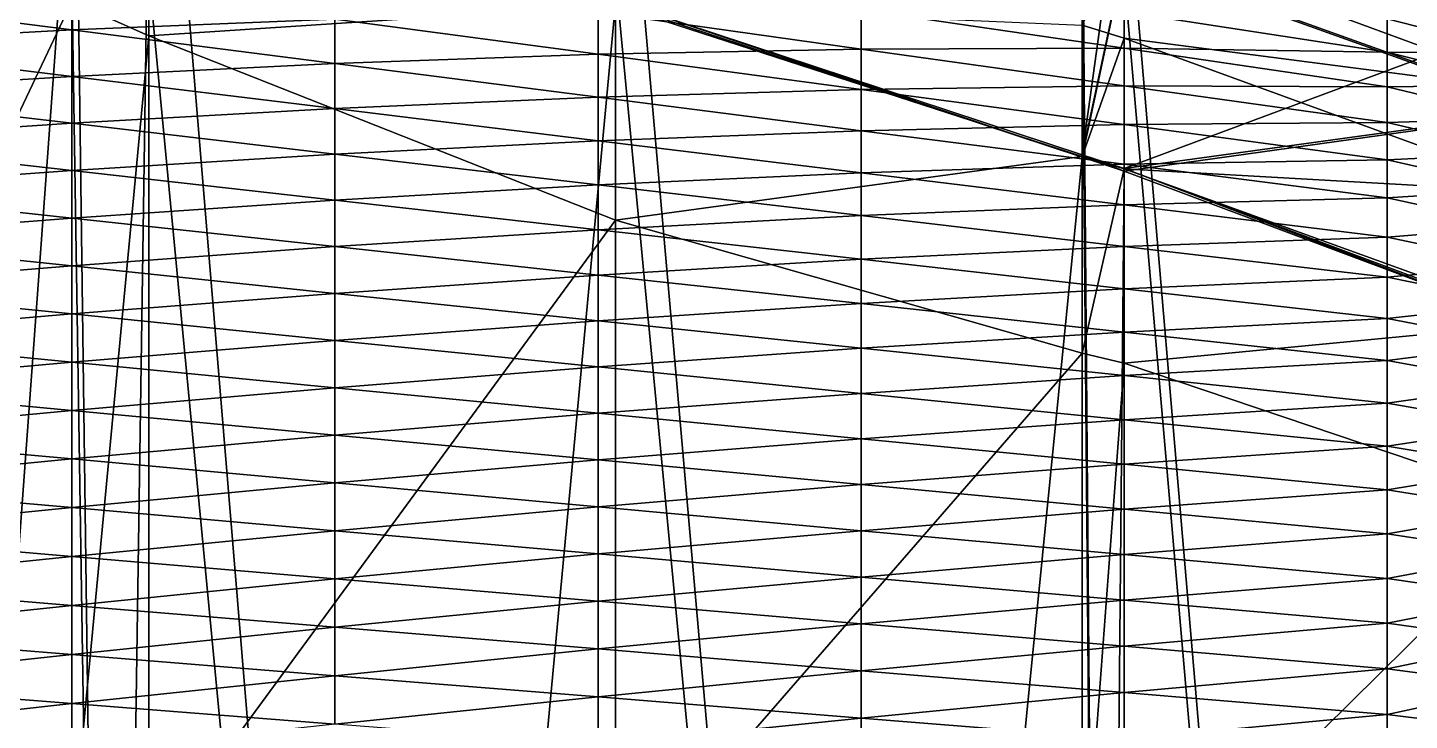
# Model space of a CAD drawing. Header units: metres. Extents: x -3 to 177, y -14 to 14.
# Drawn here: x 149.24 to 154.89, y 6.96 to 9.78 of the extents above; entities that cross this region are included whole.
import ezdxf

# ---------------------------------------------------------------- set-up
doc = ezdxf.new("R2010")
doc.units = ezdxf.units.M
for name, color, linetype, true_color in [('DB_1', 7, 'Continuous', 0x99866a), ('HOLD_1', 7, 'Continuous', 0xe6b85c), ('HULL', 7, 'Continuous', 0x528ba5), ('PARTITION_1_P', 7, 'Continuous', 0xc9ac7a), ('WBT_1_P', 7, 'Continuous', 0x5891b3)]:
    doc.layers.add(name, color=color, linetype=linetype, true_color=true_color)

msp = doc.modelspace()

# ---------------------------------------------------------------- linework, layer by layer
at = {"layer": 'DB_1'}
for points in [[(147.8323, 12.4476, 1.75), (147.8323, -12.4476, 1.75), (149.425, -11.9222, 1.75)], [(147.8323, 12.4476, 1.75), (149.425, -11.9222, 1.75), (149.425, 11.9222, 1.75)], [(149.425, 11.9222, 1.75), (149.425, -11.9222, 1.75), (149.7394, -11.8188, 1.75)], [(149.425, 11.9222, 1.75), (149.7394, -11.8188, 1.75), (149.7394, 11.8188, 1.75)], [(149.7394, 11.8188, 1.75), (149.7394, -11.8188, 1.75), (151.6465, -11.1897, 1.75)], [(149.7394, 11.8188, 1.75), (151.6465, -11.1897, 1.75), (151.6465, 11.1897, 1.75)], [(151.6465, 11.1897, 1.75), (151.6465, -11.1897, 1.75), (153.5535, -10.5606, 1.75)], [(151.6465, 11.1897, 1.75), (153.5535, -10.5606, 1.75), (153.5535, 10.5606, 1.75)], [(147.8323, 6.536), (147.8323, 10.6657, 0.35), (149.425, 9.8921, 0.35)], [(149.425, 9.8921, 0.35), (149.7394, 10.6048, 0.7), (149.7394, 9.7512, 0.35)], [(149.7394, 9.7512, 0.35), (149.7394, 10.6048, 0.7), (151.6465, 9.8762, 0.7)], [(153.5535, 10.5606, 1.75), (153.5535, -10.5606, 1.75), (153.725, -10.5039, 1.75)], [(153.5535, 10.5606, 1.75), (153.725, -10.5039, 1.75), (153.725, 10.5039, 1.75)], [(153.725, 10.5039, 1.75), (153.725, -10.5039, 1.75), (155.4606, -9.8546, 1.75)], [(153.725, 10.5039, 1.75), (155.4606, -9.8546, 1.75), (155.4606, 9.8546, 1.75)], [(153.5535, 9.7943, 1.05), (153.725, 10.1555, 1.4), (153.725, 9.7415, 1.05)], [(153.725, 9.7415, 1.05), (153.725, 10.1555, 1.4), (155.4606, 9.5166, 1.4)], [(153.725, 10.1555, 1.4), (155.4606, 9.8546, 1.75), (155.4606, 9.5166, 1.4)], [(147.8323, 6.536), (149.425, 9.8921, 0.35), (149.425, 6.4221)], [(149.425, 6.4221), (149.425, 9.8921, 0.35), (149.7394, 9.7512, 0.35)], [(149.7394, 9.7512, 0.35), (151.6465, 9.8762, 0.7), (151.6465, 8.9989, 0.35)], [(151.6465, 8.9989, 0.35), (151.6465, 9.8762, 0.7), (153.5535, 9.2587, 0.7)], [(151.6465, 9.8762, 0.7), (153.5535, 9.7943, 1.05), (153.5535, 9.2587, 0.7)], [(153.5535, 9.2587, 0.7), (153.5535, 9.7943, 1.05), (153.725, 9.7415, 1.05)], [(149.425, 6.4221), (149.7394, 9.7512, 0.35), (149.7394, 6.3996)], [(149.7394, 6.3996), (149.7394, 9.7512, 0.35), (151.6465, 8.9989, 0.35)], [(153.5535, 9.2587, 0.7), (153.725, 9.7415, 1.05), (153.725, 9.2082, 0.7)], [(153.725, 9.2082, 0.7), (153.725, 9.7415, 1.05), (155.4606, 9.1101, 1.05)], [(153.725, 9.7415, 1.05), (155.4606, 9.5166, 1.4), (155.4606, 9.1101, 1.05)], [(151.6465, 8.9989, 0.35), (153.5535, 9.2587, 0.7), (153.5535, 8.4556, 0.35)], [(153.5535, 8.4556, 0.35), (153.5535, 9.2587, 0.7), (153.725, 9.2082, 0.7)], [(153.5535, 8.4556, 0.35), (153.725, 9.2082, 0.7), (153.725, 8.4147, 0.35)], [(153.725, 8.4147, 0.35), (153.725, 9.2082, 0.7), (155.4606, 8.5805, 0.7)], [(153.725, 9.2082, 0.7), (155.4606, 9.1101, 1.05), (155.4606, 8.5805, 0.7)], [(149.7394, 6.3996), (151.6465, 8.9989, 0.35), (151.6465, 6.2631)], [(151.6465, 6.2631), (151.6465, 8.9989, 0.35), (153.5535, 8.4556, 0.35)], [(153.725, 8.4147, 0.35), (155.4606, 8.5805, 0.7), (155.4606, 7.8288, 0.35)], [(151.6465, 6.2631), (153.5535, 8.4556, 0.35), (153.5535, 6.1267)], [(153.5535, 6.1267), (153.5535, 8.4556, 0.35), (153.725, 8.4147, 0.35)], [(153.5535, 6.1267), (153.725, 8.4147, 0.35), (153.725, 6.1144)], [(153.725, 6.1144), (153.725, 8.4147, 0.35), (155.4606, 7.8288, 0.35)], [(153.725, 6.1144), (155.4606, 7.8288, 0.35), (155.4606, 4.4797)]]:
    msp.add_3dface(points, dxfattribs=at)
at = {"layer": 'HOLD_1'}
for points in [[(147.8323, -11.143, 1.75), (147.8323, 11.143, 1.75), (149.425, 10.6175, 1.75)], [(147.8323, -11.143, 1.75), (149.425, 10.6175, 1.75), (149.425, -10.6175, 1.75)], [(149.425, -10.6175, 1.75), (149.425, 10.6175, 1.75), (149.7394, 10.514, 1.75)], [(149.425, -10.6175, 1.75), (149.7394, 10.514, 1.75), (149.7394, -10.514, 1.75)], [(149.7394, -10.514, 1.75), (149.7394, 10.514, 1.75), (151.6465, 9.8848, 1.75)], [(153.725, 10.0628, 3.002), (155.4606, 10.55, 5.7514), (155.4606, 9.4406, 3.0019)], [(151.6465, 9.8848, 1.75), (153.5535, 10.1151, 3.002), (153.5535, 9.2556, 1.75)], [(153.5535, 9.2556, 1.75), (153.5535, 10.1151, 3.002), (153.725, 10.0628, 3.002)], [(153.5535, 9.2556, 1.75), (153.725, 10.0628, 3.002), (153.725, 9.1988, 1.75)], [(153.725, 9.1988, 1.75), (153.725, 10.0628, 3.002), (155.4606, 9.4406, 3.0019)], [(147.8323, 9.996, 14.6), (147.8323, -9.996, 14.6), (149.425, -9.996, 14.6)], [(147.8323, 9.996, 14.6), (149.425, -9.996, 14.6), (149.425, 9.996, 14.6)], [(149.425, 9.996, 14.6), (149.425, -9.996, 14.6), (149.7394, -9.996, 14.6)], [(149.425, 9.996, 14.6), (149.7394, -9.996, 14.6), (149.7394, 9.996, 14.6)], [(149.7394, 9.996, 14.6), (149.7394, -9.996, 14.6), (151.6465, -9.996, 14.6)], [(149.7394, 9.996, 14.6), (151.6465, -9.996, 14.6), (151.6465, 9.996, 14.6)], [(151.6465, 9.996, 14.6), (151.6465, -9.996, 14.6), (153.5535, -9.996, 14.6)], [(151.6465, 9.996, 14.6), (153.5535, -9.996, 14.6), (153.5535, 9.996, 14.6)], [(153.5535, 9.996, 14.6), (153.5535, -9.996, 14.6), (153.725, -9.996, 14.6)], [(153.5535, 9.996, 14.6), (153.725, -9.996, 14.6), (153.725, 9.996, 14.6)], [(153.725, 9.996, 14.6), (153.725, -9.996, 14.6), (155.4606, -9.996, 14.6)], [(153.725, 9.996, 14.6), (155.4606, -9.996, 14.6), (155.4606, 9.996, 14.6)], [(149.7394, -10.514, 1.75), (151.6465, 9.8848, 1.75), (151.6465, -9.8848, 1.75)], [(151.6465, -9.8848, 1.75), (151.6465, 9.8848, 1.75), (153.5535, 9.2556, 1.75)], [(153.725, 9.1988, 1.75), (155.4606, 9.4406, 3.0019), (155.4606, 8.5494, 1.75)], [(151.6465, -9.8848, 1.75), (153.5535, 9.2556, 1.75), (153.5535, -9.2556, 1.75)], [(153.5535, -9.2556, 1.75), (153.5535, 9.2556, 1.75), (153.725, 9.1988, 1.75)], [(153.5535, -9.2556, 1.75), (153.725, 9.1988, 1.75), (153.725, -9.1988, 1.75)], [(153.725, -9.1988, 1.75), (153.725, 9.1988, 1.75), (155.4606, 8.5494, 1.75)], [(153.725, -9.1988, 1.75), (155.4606, 8.5494, 1.75), (155.4606, -8.5494, 1.75)]]:
    msp.add_3dface(points, dxfattribs=at)
at = {"layer": 'HULL'}
for points in [[(148.35, 9.9123, 0.2179), (149.425, 9.9628, 0.3704), (149.425, 9.7752, 0.3162)], [(149.425, 9.7752, 0.3162), (149.425, 9.9628, 0.3704), (150.5, 9.8193, 0.4792)], [(148.35, 9.7166, 0.1824), (148.35, 9.9123, 0.2179), (149.425, 9.7752, 0.3162)], [(150.5, 9.8193, 0.4792), (151.575, 9.8473, 0.6711), (151.575, 9.6759, 0.5879)], [(151.575, 9.8473, 0.6711), (152.65, 9.8576, 0.8895), (152.65, 9.6972, 0.7897)], [(151.575, 9.6759, 0.5879), (151.575, 9.8473, 0.6711), (152.65, 9.6972, 0.7897)], [(152.65, 9.6972, 0.7897), (152.65, 9.8576, 0.8895), (153.725, 9.7003, 1.0179)], [(152.65, 9.8576, 0.8895), (153.725, 9.8491, 1.1338), (153.725, 9.7003, 1.0179)], [(153.725, 9.7003, 1.0179), (153.725, 9.8491, 1.1338), (154.8, 9.6842, 1.2713)], [(153.725, 9.8491, 1.1338), (154.8, 9.8213, 1.4008), (154.8, 9.6842, 1.2713)], [(148.35, 9.7166, 0.1824), (149.425, 9.7752, 0.3162), (149.425, 9.5854, 0.2701)], [(149.425, 9.7752, 0.3162), (150.5, 9.8193, 0.4792), (150.5, 9.638, 0.4146)], [(149.425, 9.5854, 0.2701), (149.425, 9.7752, 0.3162), (150.5, 9.638, 0.4146)], [(150.5, 9.638, 0.4146), (150.5, 9.8193, 0.4792), (151.575, 9.6759, 0.5879)], [(154.8, 9.6842, 1.2713), (154.8, 9.8213, 1.4008), (155.3375, 9.6836, 1.5091)], [(154.8, 9.8213, 1.4008), (155.3375, 9.8134, 1.6433), (155.3375, 9.6836, 1.5091)], [(148.35, 9.5199, 0.1546), (148.35, 9.7166, 0.1824), (149.425, 9.5854, 0.2701)], [(150.5, 9.638, 0.4146), (151.575, 9.6759, 0.5879), (151.575, 9.5009, 0.513)], [(151.575, 9.6759, 0.5879), (152.65, 9.6972, 0.7897), (152.65, 9.5324, 0.6967)], [(151.575, 9.5009, 0.513), (151.575, 9.6759, 0.5879), (152.65, 9.5324, 0.6967)], [(152.65, 9.6972, 0.7897), (153.725, 9.7003, 1.0179), (153.725, 9.547, 0.9082)], [(152.65, 9.5324, 0.6967), (152.65, 9.6972, 0.7897), (153.725, 9.547, 0.9082)], [(153.725, 9.547, 0.9082), (153.725, 9.7003, 1.0179), (154.8, 9.5429, 1.1463)], [(153.725, 9.7003, 1.0179), (154.8, 9.6842, 1.2713), (154.8, 9.5429, 1.1463)], [(154.8, 9.5429, 1.1463), (154.8, 9.6842, 1.2713), (155.3375, 9.5503, 1.3783)], [(154.8, 9.6842, 1.2713), (155.3375, 9.6836, 1.5091), (155.3375, 9.5503, 1.3783)], [(149.425, 9.5854, 0.2701), (150.5, 9.638, 0.4146), (150.5, 9.4541, 0.3579)], [(150.5, 9.4541, 0.3579), (150.5, 9.638, 0.4146), (151.575, 9.5009, 0.513)], [(148.35, 9.5199, 0.1546), (149.425, 9.5854, 0.2701), (149.425, 9.3941, 0.2314)], [(149.425, 9.3941, 0.2314), (149.425, 9.5854, 0.2701), (150.5, 9.4541, 0.3579)], [(152.65, 9.5324, 0.6967), (153.725, 9.547, 0.9082), (153.725, 9.3889, 0.8055)], [(153.725, 9.3889, 0.8055), (153.725, 9.547, 0.9082), (154.8, 9.3969, 1.0268)], [(153.725, 9.547, 0.9082), (154.8, 9.5429, 1.1463), (154.8, 9.3969, 1.0268)], [(154.8, 9.5429, 1.1463), (155.3375, 9.5503, 1.3783), (155.3375, 9.4131, 1.2517)], [(154.8, 9.3969, 1.0268), (154.8, 9.5429, 1.1463), (155.3375, 9.4131, 1.2517)], [(148.35, 9.3218, 0.1326), (148.35, 9.5199, 0.1546), (149.425, 9.3941, 0.2314)], [(150.5, 9.4541, 0.3579), (151.575, 9.5009, 0.513), (151.575, 9.3229, 0.4457)], [(151.575, 9.5009, 0.513), (152.65, 9.5324, 0.6967), (152.65, 9.3638, 0.6114)], [(151.575, 9.3229, 0.4457), (151.575, 9.5009, 0.513), (152.65, 9.3638, 0.6114)], [(152.65, 9.3638, 0.6114), (152.65, 9.5324, 0.6967), (153.725, 9.3889, 0.8055)], [(149.425, 9.3941, 0.2314), (150.5, 9.4541, 0.3579), (150.5, 9.2684, 0.3081)], [(150.5, 9.2684, 0.3081), (150.5, 9.4541, 0.3579), (151.575, 9.3229, 0.4457)], [(148.35, 9.3218, 0.1326), (149.425, 9.3941, 0.2314), (149.425, 9.201, 0.1989)], [(149.425, 9.201, 0.1989), (149.425, 9.3941, 0.2314), (150.5, 9.2684, 0.3081)], [(152.65, 9.3638, 0.6114), (153.725, 9.3889, 0.8055), (153.725, 9.2266, 0.7098)], [(153.725, 9.3889, 0.8055), (154.8, 9.3969, 1.0268), (154.8, 9.2455, 0.9143)], [(153.725, 9.2266, 0.7098), (153.725, 9.3889, 0.8055), (154.8, 9.2455, 0.9143)], [(154.8, 9.3969, 1.0268), (155.3375, 9.4131, 1.2517), (155.3375, 9.271, 1.1306)], [(154.8, 9.2455, 0.9143), (154.8, 9.3969, 1.0268), (155.3375, 9.271, 1.1306)], [(148.35, 9.123, 0.113), (148.35, 9.3218, 0.1326), (149.425, 9.201, 0.1989)], [(150.5, 9.2684, 0.3081), (151.575, 9.3229, 0.4457), (151.575, 9.1427, 0.3849)], [(151.575, 9.3229, 0.4457), (152.65, 9.3638, 0.6114), (152.65, 9.1916, 0.5335)], [(151.575, 9.1427, 0.3849), (151.575, 9.3229, 0.4457), (152.65, 9.1916, 0.5335)], [(152.65, 9.1916, 0.5335), (152.65, 9.3638, 0.6114), (153.725, 9.2266, 0.7098)], [(149.425, 9.201, 0.1989), (150.5, 9.2684, 0.3081), (150.5, 9.0801, 0.2652)], [(150.5, 9.0801, 0.2652), (150.5, 9.2684, 0.3081), (151.575, 9.1427, 0.3849)], [(154.8, 9.2455, 0.9143), (155.3375, 9.271, 1.1306), (155.3375, 9.124, 1.0157)], [(152.65, 9.1916, 0.5335), (153.725, 9.2266, 0.7098), (153.725, 9.0604, 0.6213)], [(153.725, 9.2266, 0.7098), (154.8, 9.2455, 0.9143), (154.8, 9.0895, 0.8082)], [(153.725, 9.0604, 0.6213), (153.725, 9.2266, 0.7098), (154.8, 9.0895, 0.8082)], [(154.8, 9.0895, 0.8082), (154.8, 9.2455, 0.9143), (155.3375, 9.124, 1.0157)], [(148.35, 9.123, 0.113), (149.425, 9.201, 0.1989), (149.425, 9.0067, 0.1696)], [(149.425, 9.0067, 0.1696), (149.425, 9.201, 0.1989), (150.5, 9.0801, 0.2652)], [(151.575, 9.1427, 0.3849), (152.65, 9.1916, 0.5335), (152.65, 9.0169, 0.4616)], [(152.65, 9.0169, 0.4616), (152.65, 9.1916, 0.5335), (153.725, 9.0604, 0.6213)], [(148.35, 8.9236, 0.0947), (148.35, 9.123, 0.113), (149.425, 9.0067, 0.1696)], [(150.5, 9.0801, 0.2652), (151.575, 9.1427, 0.3849), (151.575, 8.9593, 0.3315)], [(151.575, 8.9593, 0.3315), (151.575, 9.1427, 0.3849), (152.65, 9.0169, 0.4616)], [(154.8, 9.0895, 0.8082), (155.3375, 9.124, 1.0157), (155.3375, 8.9722, 0.9072)], [(149.425, 9.0067, 0.1696), (150.5, 9.0801, 0.2652), (150.5, 8.8904, 0.2261)], [(150.5, 8.8904, 0.2261), (150.5, 9.0801, 0.2652), (151.575, 8.9593, 0.3315)], [(152.65, 9.0169, 0.4616), (153.725, 9.0604, 0.6213), (153.725, 8.8912, 0.5384)], [(153.725, 9.0604, 0.6213), (154.8, 9.0895, 0.8082), (154.8, 8.9291, 0.709)], [(153.725, 8.8912, 0.5384), (153.725, 9.0604, 0.6213), (154.8, 8.9291, 0.709)], [(154.8, 8.9291, 0.709), (154.8, 9.0895, 0.8082), (155.3375, 8.9722, 0.9072)], [(148.35, 8.9236, 0.0947), (149.425, 9.0067, 0.1696), (149.425, 8.8116, 0.1421)], [(149.425, 8.8116, 0.1421), (149.425, 9.0067, 0.1696), (150.5, 8.8904, 0.2261)], [(151.575, 8.9593, 0.3315), (152.65, 9.0169, 0.4616), (152.65, 8.8385, 0.3979)], [(152.65, 8.8385, 0.3979), (152.65, 9.0169, 0.4616), (153.725, 8.8912, 0.5384)], [(148.35, 8.7235, 0.0782), (148.35, 8.9236, 0.0947), (149.425, 8.8116, 0.1421)], [(150.5, 8.8904, 0.2261), (151.575, 8.9593, 0.3315), (151.575, 8.7741, 0.2826)], [(151.575, 8.7741, 0.2826), (151.575, 8.9593, 0.3315), (152.65, 8.8385, 0.3979)], [(153.725, 8.8912, 0.5384), (154.8, 8.9291, 0.709), (154.8, 8.7655, 0.6151)], [(154.8, 8.9291, 0.709), (155.3375, 8.9722, 0.9072), (155.3375, 8.8164, 0.8048)], [(154.8, 8.7655, 0.6151), (154.8, 8.9291, 0.709), (155.3375, 8.8164, 0.8048)], [(149.425, 8.8116, 0.1421), (150.5, 8.8904, 0.2261), (150.5, 8.6995, 0.1895)], [(150.5, 8.6995, 0.1895), (150.5, 8.8904, 0.2261), (151.575, 8.7741, 0.2826)], [(152.65, 8.8385, 0.3979), (153.725, 8.8912, 0.5384), (153.725, 8.7177, 0.4642)], [(153.725, 8.7177, 0.4642), (153.725, 8.8912, 0.5384), (154.8, 8.7655, 0.6151)], [(148.35, 8.7235, 0.0782), (149.425, 8.8116, 0.1421), (149.425, 8.6153, 0.1174)], [(149.425, 8.6153, 0.1174), (149.425, 8.8116, 0.1421), (150.5, 8.6995, 0.1895)], [(151.575, 8.7741, 0.2826), (152.65, 8.8385, 0.3979), (152.65, 8.6578, 0.3391)], [(152.65, 8.6578, 0.3391), (152.65, 8.8385, 0.3979), (153.725, 8.7177, 0.4642)], [(154.8, 8.7655, 0.6151), (155.3375, 8.8164, 0.8048), (155.3375, 8.6573, 0.7075)], [(150.5, 8.6995, 0.1895), (151.575, 8.7741, 0.2826), (151.575, 8.5875, 0.2368)], [(151.575, 8.5875, 0.2368), (151.575, 8.7741, 0.2826), (152.65, 8.6578, 0.3391)], [(153.725, 8.7177, 0.4642), (154.8, 8.7655, 0.6151), (154.8, 8.5969, 0.5305)], [(154.8, 8.5969, 0.5305), (154.8, 8.7655, 0.6151), (155.3375, 8.6573, 0.7075)], [(148.35, 8.5231, 0.0625), (148.35, 8.7235, 0.0782), (149.425, 8.6153, 0.1174)], [(149.425, 8.6153, 0.1174), (150.5, 8.6995, 0.1895), (150.5, 8.5072, 0.1565)], [(150.5, 8.5072, 0.1565), (150.5, 8.6995, 0.1895), (151.575, 8.5875, 0.2368)], [(152.65, 8.6578, 0.3391), (153.725, 8.7177, 0.4642), (153.725, 8.5416, 0.3956)], [(153.725, 8.5416, 0.3956), (153.725, 8.7177, 0.4642), (154.8, 8.5969, 0.5305)], [(151.575, 8.5875, 0.2368), (152.65, 8.6578, 0.3391), (152.65, 8.4755, 0.2842)], [(152.65, 8.4755, 0.2842), (152.65, 8.6578, 0.3391), (153.725, 8.5416, 0.3956)], [(154.8, 8.5969, 0.5305), (155.3375, 8.6573, 0.7075), (155.3375, 8.4935, 0.6187)], [(148.35, 8.5231, 0.0625), (149.425, 8.6153, 0.1174), (149.425, 8.4187, 0.0937)], [(149.425, 8.4187, 0.0937), (149.425, 8.6153, 0.1174), (150.5, 8.5072, 0.1565)], [(150.5, 8.5072, 0.1565), (151.575, 8.5875, 0.2368), (151.575, 8.3991, 0.1956)], [(151.575, 8.3991, 0.1956), (151.575, 8.5875, 0.2368), (152.65, 8.4755, 0.2842)], [(153.725, 8.5416, 0.3956), (154.8, 8.5969, 0.5305), (154.8, 8.4253, 0.4522)], [(154.8, 8.4253, 0.4522), (154.8, 8.5969, 0.5305), (155.3375, 8.4935, 0.6187)], [(152.65, 8.4755, 0.2842), (153.725, 8.5416, 0.3956), (153.725, 8.3635, 0.3316)], [(153.725, 8.3635, 0.3316), (153.725, 8.5416, 0.3956), (154.8, 8.4253, 0.4522)], [(148.35, 8.3221, 0.0485), (148.35, 8.5231, 0.0625), (149.425, 8.4187, 0.0937)], [(149.425, 8.4187, 0.0937), (150.5, 8.5072, 0.1565), (150.5, 8.3143, 0.125)], [(150.5, 8.3143, 0.125), (150.5, 8.5072, 0.1565), (151.575, 8.3991, 0.1956)], [(151.575, 8.3991, 0.1956), (152.65, 8.4755, 0.2842), (152.65, 8.2909, 0.2347)], [(152.65, 8.2909, 0.2347), (152.65, 8.4755, 0.2842), (153.725, 8.3635, 0.3316)], [(154.8, 8.4253, 0.4522), (155.3375, 8.4935, 0.6187), (155.3375, 8.3268, 0.5359)], [(148.35, 8.3221, 0.0485), (149.425, 8.4187, 0.0937), (149.425, 8.2212, 0.0727)], [(149.425, 8.2212, 0.0727), (149.425, 8.4187, 0.0937), (150.5, 8.3143, 0.125)], [(153.725, 8.3635, 0.3316), (154.8, 8.4253, 0.4522), (154.8, 8.2514, 0.3789)], [(154.8, 8.2514, 0.3789), (154.8, 8.4253, 0.4522), (155.3375, 8.3268, 0.5359)], [(150.5, 8.3143, 0.125), (151.575, 8.3991, 0.1956), (151.575, 8.21, 0.1562)], [(151.575, 8.21, 0.1562), (151.575, 8.3991, 0.1956), (152.65, 8.2909, 0.2347)], [(152.65, 8.2909, 0.2347), (153.725, 8.3635, 0.3316), (153.725, 8.1828, 0.2738)], [(153.725, 8.1828, 0.2738), (153.725, 8.3635, 0.3316), (154.8, 8.2514, 0.3789)], [(148.35, 8.1207, 0.036), (148.35, 8.3221, 0.0485), (149.425, 8.2212, 0.0727)], [(149.425, 8.2212, 0.0727), (150.5, 8.3143, 0.125), (150.5, 8.1203, 0.0969)], [(150.5, 8.1203, 0.0969), (150.5, 8.3143, 0.125), (151.575, 8.21, 0.1562)], [(154.8, 8.2514, 0.3789), (155.3375, 8.3268, 0.5359), (155.3375, 8.1576, 0.458)], [(151.575, 8.21, 0.1562), (152.65, 8.2909, 0.2347), (152.65, 8.1056, 0.1875)], [(152.65, 8.1056, 0.1875), (152.65, 8.2909, 0.2347), (153.725, 8.1828, 0.2738)], [(153.725, 8.1828, 0.2738), (154.8, 8.2514, 0.3789), (154.8, 8.0747, 0.313)], [(154.8, 8.0747, 0.313), (154.8, 8.2514, 0.3789), (155.3375, 8.1576, 0.458)], [(148.35, 8.1207, 0.036), (149.425, 8.2212, 0.0727), (149.425, 8.0231, 0.054)], [(149.425, 8.0231, 0.054), (149.425, 8.2212, 0.0727), (150.5, 8.1203, 0.0969)], [(150.5, 8.1203, 0.0969), (151.575, 8.21, 0.1562), (151.575, 8.0194, 0.1211)], [(151.575, 8.0194, 0.1211), (151.575, 8.21, 0.1562), (152.65, 8.1056, 0.1875)], [(152.65, 8.1056, 0.1875), (153.725, 8.1828, 0.2738), (153.725, 8.0012, 0.2187)], [(153.725, 8.0012, 0.2187), (153.725, 8.1828, 0.2738), (154.8, 8.0747, 0.313)], [(154.8, 8.0747, 0.313), (155.3375, 8.1576, 0.458), (155.3375, 7.9853, 0.3871)], [(148.35, 7.9191, 0.0245), (148.35, 8.1207, 0.036), (149.425, 8.0231, 0.054)], [(149.425, 8.0231, 0.054), (150.5, 8.1203, 0.0969), (150.5, 7.9254, 0.0719)], [(150.5, 7.9254, 0.0719), (150.5, 8.1203, 0.0969), (151.575, 8.0194, 0.1211)], [(151.575, 8.0194, 0.1211), (152.65, 8.1056, 0.1875), (152.65, 7.9185, 0.1454)], [(152.65, 7.9185, 0.1454), (152.65, 8.1056, 0.1875), (153.725, 8.0012, 0.2187)], [(153.725, 8.0012, 0.2187), (154.8, 8.0747, 0.313), (154.8, 7.8969, 0.2499)], [(154.8, 7.8969, 0.2499), (154.8, 8.0747, 0.313), (155.3375, 7.9853, 0.3871)], [(148.35, 7.9191, 0.0245), (149.425, 8.0231, 0.054), (149.425, 7.8245, 0.0367)], [(149.425, 7.8245, 0.0367), (149.425, 8.0231, 0.054), (150.5, 7.9254, 0.0719)], [(150.5, 7.9254, 0.0719), (151.575, 8.0194, 0.1211), (151.575, 7.8278, 0.0899)], [(151.575, 7.8278, 0.0899), (151.575, 8.0194, 0.1211), (152.65, 7.9185, 0.1454)], [(152.65, 7.9185, 0.1454), (153.725, 8.0012, 0.2187), (153.725, 7.8176, 0.1696)], [(153.725, 7.8176, 0.1696), (153.725, 8.0012, 0.2187), (154.8, 7.8969, 0.2499)], [(154.8, 7.8969, 0.2499), (155.3375, 7.9853, 0.3871), (155.3375, 7.8117, 0.3195)], [(148.35, 7.7168, 0.0157), (148.35, 7.9191, 0.0245), (149.425, 7.8245, 0.0367)], [(149.425, 7.8245, 0.0367), (150.5, 7.9254, 0.0719), (150.5, 7.73, 0.0489)], [(150.5, 7.73, 0.0489), (150.5, 7.9254, 0.0719), (151.575, 7.8278, 0.0899)], [(151.575, 7.8278, 0.0899), (152.65, 7.9185, 0.1454), (152.65, 7.7301, 0.1079)], [(152.65, 7.7301, 0.1079), (152.65, 7.9185, 0.1454), (153.725, 7.8176, 0.1696)], [(153.725, 7.8176, 0.1696), (154.8, 7.8969, 0.2499), (154.8, 7.7167, 0.1938)], [(154.8, 7.7167, 0.1938), (154.8, 7.8969, 0.2499), (155.3375, 7.8117, 0.3195)], [(148.35, 7.7168, 0.0157), (149.425, 7.8245, 0.0367), (149.425, 7.6251, 0.0235)], [(149.425, 7.6251, 0.0235), (149.425, 7.8245, 0.0367), (150.5, 7.73, 0.0489)], [(150.5, 7.73, 0.0489), (151.575, 7.8278, 0.0899), (151.575, 7.6355, 0.0612)], [(151.575, 7.6355, 0.0612), (151.575, 7.8278, 0.0899), (152.65, 7.7301, 0.1079)], [(152.65, 7.7301, 0.1079), (153.725, 7.8176, 0.1696), (153.725, 7.6325, 0.1259)], [(153.725, 7.6325, 0.1259), (153.725, 7.8176, 0.1696), (154.8, 7.7167, 0.1938)], [(154.8, 7.7167, 0.1938), (155.3375, 7.8117, 0.3195), (155.3375, 7.6356, 0.2586)], [(148.35, 7.5142, 0.0092), (148.35, 7.7168, 0.0157), (149.425, 7.6251, 0.0235)], [(149.425, 7.6251, 0.0235), (150.5, 7.73, 0.0489), (150.5, 7.5334, 0.0314)], [(150.5, 7.5334, 0.0314), (150.5, 7.73, 0.0489), (151.575, 7.6355, 0.0612)], [(151.575, 7.6355, 0.0612), (152.65, 7.7301, 0.1079), (152.65, 7.5409, 0.0734)], [(152.65, 7.5409, 0.0734), (152.65, 7.7301, 0.1079), (153.725, 7.6325, 0.1259)], [(153.725, 7.6325, 0.1259), (154.8, 7.7167, 0.1938), (154.8, 7.5349, 0.1439)], [(154.8, 7.5349, 0.1439), (154.8, 7.7167, 0.1938), (155.3375, 7.6356, 0.2586)], [(148.35, 7.5142, 0.0092), (149.425, 7.6251, 0.0235), (149.425, 7.4251, 0.0137)], [(149.425, 7.4251, 0.0137), (149.425, 7.6251, 0.0235), (150.5, 7.5334, 0.0314)], [(150.5, 7.5334, 0.0314), (151.575, 7.6355, 0.0612), (151.575, 7.4417, 0.0392)], [(151.575, 7.4417, 0.0392), (151.575, 7.6355, 0.0612), (152.65, 7.5409, 0.0734)], [(152.65, 7.5409, 0.0734), (153.725, 7.6325, 0.1259), (153.725, 7.4464, 0.0856)], [(153.725, 7.4464, 0.0856), (153.725, 7.6325, 0.1259), (154.8, 7.5349, 0.1439)], [(154.8, 7.5349, 0.1439), (155.3375, 7.6356, 0.2586), (155.3375, 7.4574, 0.204)], [(148.35, 7.3112, 0.0057), (148.35, 7.5142, 0.0092), (149.425, 7.4251, 0.0137)], [(149.425, 7.4251, 0.0137), (150.5, 7.5334, 0.0314), (150.5, 7.336, 0.0183)], [(150.5, 7.336, 0.0183), (150.5, 7.5334, 0.0314), (151.575, 7.4417, 0.0392)], [(151.575, 7.4417, 0.0392), (152.65, 7.5409, 0.0734), (152.65, 7.35, 0.0471)], [(152.65, 7.35, 0.0471), (152.65, 7.5409, 0.0734), (153.725, 7.4464, 0.0856)], [(153.725, 7.4464, 0.0856), (154.8, 7.5349, 0.1439), (154.8, 7.3519, 0.0979)], [(154.8, 7.3519, 0.0979), (154.8, 7.5349, 0.1439), (155.3375, 7.4574, 0.204)], [(154.8, 7.3519, 0.0979), (155.3375, 7.4574, 0.204), (155.3375, 7.2779, 0.1536)], [(148.35, 7.3112, 0.0057), (149.425, 7.4251, 0.0137), (149.425, 7.2246, 0.0086)], [(149.425, 7.2246, 0.0086), (149.425, 7.4251, 0.0137), (150.5, 7.336, 0.0183)], [(150.5, 7.336, 0.0183), (151.575, 7.4417, 0.0392), (151.575, 7.247, 0.0229)], [(151.575, 7.247, 0.0229), (151.575, 7.4417, 0.0392), (152.65, 7.35, 0.0471)], [(152.65, 7.35, 0.0471), (153.725, 7.4464, 0.0856), (153.725, 7.2582, 0.0549)], [(153.725, 7.2582, 0.0549), (153.725, 7.4464, 0.0856), (154.8, 7.3519, 0.0979)], [(151.575, 7.247, 0.0229), (152.65, 7.35, 0.0471), (152.65, 7.1579, 0.0275)], [(152.65, 7.1579, 0.0275), (152.65, 7.35, 0.0471), (153.725, 7.2582, 0.0549)], [(153.725, 7.2582, 0.0549), (154.8, 7.3519, 0.0979), (154.8, 7.1665, 0.0627)], [(154.8, 7.1665, 0.0627), (154.8, 7.3519, 0.0979), (155.3375, 7.2779, 0.1536)], [(148.35, 7.1083, 0.0023), (148.35, 7.3112, 0.0057), (149.425, 7.2246, 0.0086)], [(149.425, 7.2246, 0.0086), (150.5, 7.336, 0.0183), (150.5, 7.138, 0.0114)], [(150.5, 7.138, 0.0114), (150.5, 7.336, 0.0183), (151.575, 7.247, 0.0229)], [(150.5, 7.138, 0.0114), (151.575, 7.247, 0.0229), (151.575, 7.0514, 0.0143)], [(151.575, 7.0514, 0.0143), (151.575, 7.247, 0.0229), (152.65, 7.1579, 0.0275)], [(152.65, 7.1579, 0.0275), (153.725, 7.2582, 0.0549), (153.725, 7.0688, 0.032)], [(153.725, 7.0688, 0.032), (153.725, 7.2582, 0.0549), (154.8, 7.1665, 0.0627)], [(154.8, 7.1665, 0.0627), (155.3375, 7.2779, 0.1536), (155.3375, 7.0958, 0.1137)], [(148.35, 7.1083, 0.0023), (149.425, 7.2246, 0.0086), (149.425, 7.0241, 0.0034)], [(149.425, 7.0241, 0.0034), (149.425, 7.2246, 0.0086), (150.5, 7.138, 0.0114)], [(149.425, 7.0241, 0.0034), (150.5, 7.138, 0.0114), (150.5, 6.94, 0.0045)], [(150.5, 6.94, 0.0045), (150.5, 7.138, 0.0114), (151.575, 7.0514, 0.0143)], [(151.575, 7.0514, 0.0143), (152.65, 7.1579, 0.0275), (152.65, 6.9648, 0.0171)], [(152.65, 6.9648, 0.0171), (152.65, 7.1579, 0.0275), (153.725, 7.0688, 0.032)], [(153.725, 7.0688, 0.032), (154.8, 7.1665, 0.0627), (154.8, 6.9798, 0.0366)], [(154.8, 6.9798, 0.0366), (154.8, 7.1665, 0.0627), (155.3375, 7.0958, 0.1137)], [(148.35, 6.9052, 0.0012), (148.35, 7.1083, 0.0023), (149.425, 7.0241, 0.0034)], [(152.65, 6.9648, 0.0171), (153.725, 7.0688, 0.032), (153.725, 6.8782, 0.02)], [(153.725, 6.8782, 0.02), (153.725, 7.0688, 0.032), (154.8, 6.9798, 0.0366)], [(154.8, 6.9798, 0.0366), (155.3375, 7.0958, 0.1137), (155.3375, 6.9121, 0.0822)], [(148.35, 6.9052, 0.0012), (149.425, 7.0241, 0.0034), (149.425, 6.8235, 0.0018)], [(149.425, 6.8235, 0.0018), (149.425, 7.0241, 0.0034), (150.5, 6.94, 0.0045)], [(150.5, 6.94, 0.0045), (151.575, 7.0514, 0.0143), (151.575, 6.8558, 0.0057)], [(151.575, 6.8558, 0.0057), (151.575, 7.0514, 0.0143), (152.65, 6.9648, 0.0171)], [(151.575, 6.8558, 0.0057), (152.65, 6.9648, 0.0171), (152.65, 6.7717, 0.0068)], [(152.65, 6.7717, 0.0068), (152.65, 6.9648, 0.0171), (153.725, 6.8782, 0.02)], [(153.725, 6.8782, 0.02), (154.8, 6.9798, 0.0366), (154.8, 6.7916, 0.0229)], [(154.8, 6.7916, 0.0229), (154.8, 6.9798, 0.0366), (155.3375, 6.9121, 0.0822)]]:
    msp.add_3dface(points, dxfattribs=at)
at = {"layer": 'PARTITION_1_P'}
for points in [[(153.725, 10.0702, 2.998), (155.4606, 10.5581, 5.7486), (155.4606, 9.4483, 2.9981)], [(155.4606, 9.4406, 3.0019), (155.4606, 10.55, 5.7514), (153.725, 10.0628, 3.002)], [(151.6465, 9.8946, 1.75), (153.5535, 10.1224, 2.998), (153.5535, 9.2656, 1.75)], [(153.5535, 9.2556, 1.75), (153.5535, 10.1151, 3.002), (151.6465, 9.8848, 1.75)], [(153.5535, 9.2656, 1.75), (153.5535, 10.1224, 2.998), (153.725, 10.0702, 2.998)], [(153.725, 10.0628, 3.002), (153.5535, 10.1151, 3.002), (153.5535, 9.2556, 1.75)], [(153.5535, 9.2656, 1.75), (153.725, 10.0702, 2.998), (153.725, 9.2089, 1.75)], [(153.725, 9.1988, 1.75), (153.725, 10.0628, 3.002), (153.5535, 9.2556, 1.75)], [(153.725, 9.2089, 1.75), (153.725, 10.0702, 2.998), (155.4606, 9.4483, 2.9981)], [(155.4606, 9.4406, 3.0019), (153.725, 10.0628, 3.002), (153.725, 9.1988, 1.75)], [(151.6465, 9.8946, 1.75), (153.5535, 9.2656, 1.75), (153.5535, 9.2556, 1.75)], [(151.6465, 9.8946, 1.75), (153.5535, 9.2556, 1.75), (151.6465, 9.8848, 1.75)], [(153.725, 9.2089, 1.75), (155.4606, 9.4483, 2.9981), (155.4606, 8.5598, 1.75)], [(155.4606, 8.5494, 1.75), (155.4606, 9.4406, 3.0019), (153.725, 9.1988, 1.75)], [(153.5535, 9.2656, 1.75), (153.725, 9.2089, 1.75), (153.725, 9.1988, 1.75)], [(153.5535, 9.2656, 1.75), (153.725, 9.1988, 1.75), (153.5535, 9.2556, 1.75)], [(153.725, 9.2089, 1.75), (155.4606, 8.5598, 1.75), (155.4606, 8.5494, 1.75)], [(153.725, 9.2089, 1.75), (155.4606, 8.5494, 1.75), (153.725, 9.1988, 1.75)]]:
    msp.add_3dface(points, dxfattribs=at)
at = {"layer": 'WBT_1_P'}
for points in [[(151.6465, 9.8946, 1.75), (153.5535, 10.5606, 1.75), (153.5535, 9.2656, 1.75)], [(153.5535, 9.2656, 1.75), (153.5535, 10.5606, 1.75), (153.725, 10.5039, 1.75)], [(153.5535, 9.2656, 1.75), (153.725, 10.5039, 1.75), (153.725, 9.2089, 1.75)], [(153.725, 10.0702, 2.998), (155.4606, 9.4483, 2.9981), (155.4606, 10.5581, 5.7486)], [(153.725, 9.2089, 1.75), (153.725, 10.5039, 1.75), (155.4606, 9.8546, 1.75)], [(151.6465, 9.8946, 1.75), (153.5535, 9.2656, 1.75), (153.5535, 10.1224, 2.998)], [(153.5535, 10.1224, 2.998), (153.5535, 9.2656, 1.75), (153.725, 10.0702, 2.998)], [(153.5535, 9.2656, 1.75), (153.725, 9.2089, 1.75), (153.725, 10.0702, 2.998)], [(153.725, 10.0702, 2.998), (153.725, 9.2089, 1.75), (155.4606, 9.4483, 2.9981)], [(153.725, 9.2089, 1.75), (155.4606, 9.8546, 1.75), (155.4606, 8.5598, 1.75)], [(153.725, 9.2089, 1.75), (155.4606, 8.5598, 1.75), (155.4606, 9.4483, 2.9981)]]:
    msp.add_3dface(points, dxfattribs=at)

doc.saveas('drawing.dxf')
